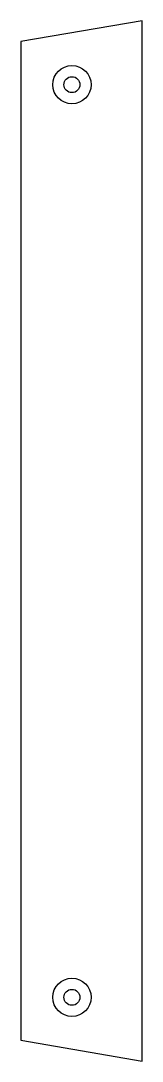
# Model space of a CAD drawing. Extents: x 652 to 690, y 551 to 877.
import ezdxf

# ---------------------------------------------------------------- set-up
doc = ezdxf.new("R2010")
doc.units = 0
doc.layers.get('0').update_dxf_attribs({"linetype": 'CONTINUOUS'})

msp = doc.modelspace()

# ---------------------------------------------------------------- linework, layer by layer
for p, q in [((689.74, 877.2), (651.74, 870.74)), ((689.74, 551.4), (689.74, 877.2)), ((651.74, 870.74), (651.74, 557.98)), ((651.74, 557.98), (689.74, 551.4))]:
    msp.add_line(p, q)
for centre, radius in [((667.74, 857.2), 6), ((667.74, 857.2), 2.5), ((667.74, 571.4), 6), ((667.74, 571.4), 2.5)]:
    msp.add_circle(centre, radius)

doc.saveas('drawing.dxf')
